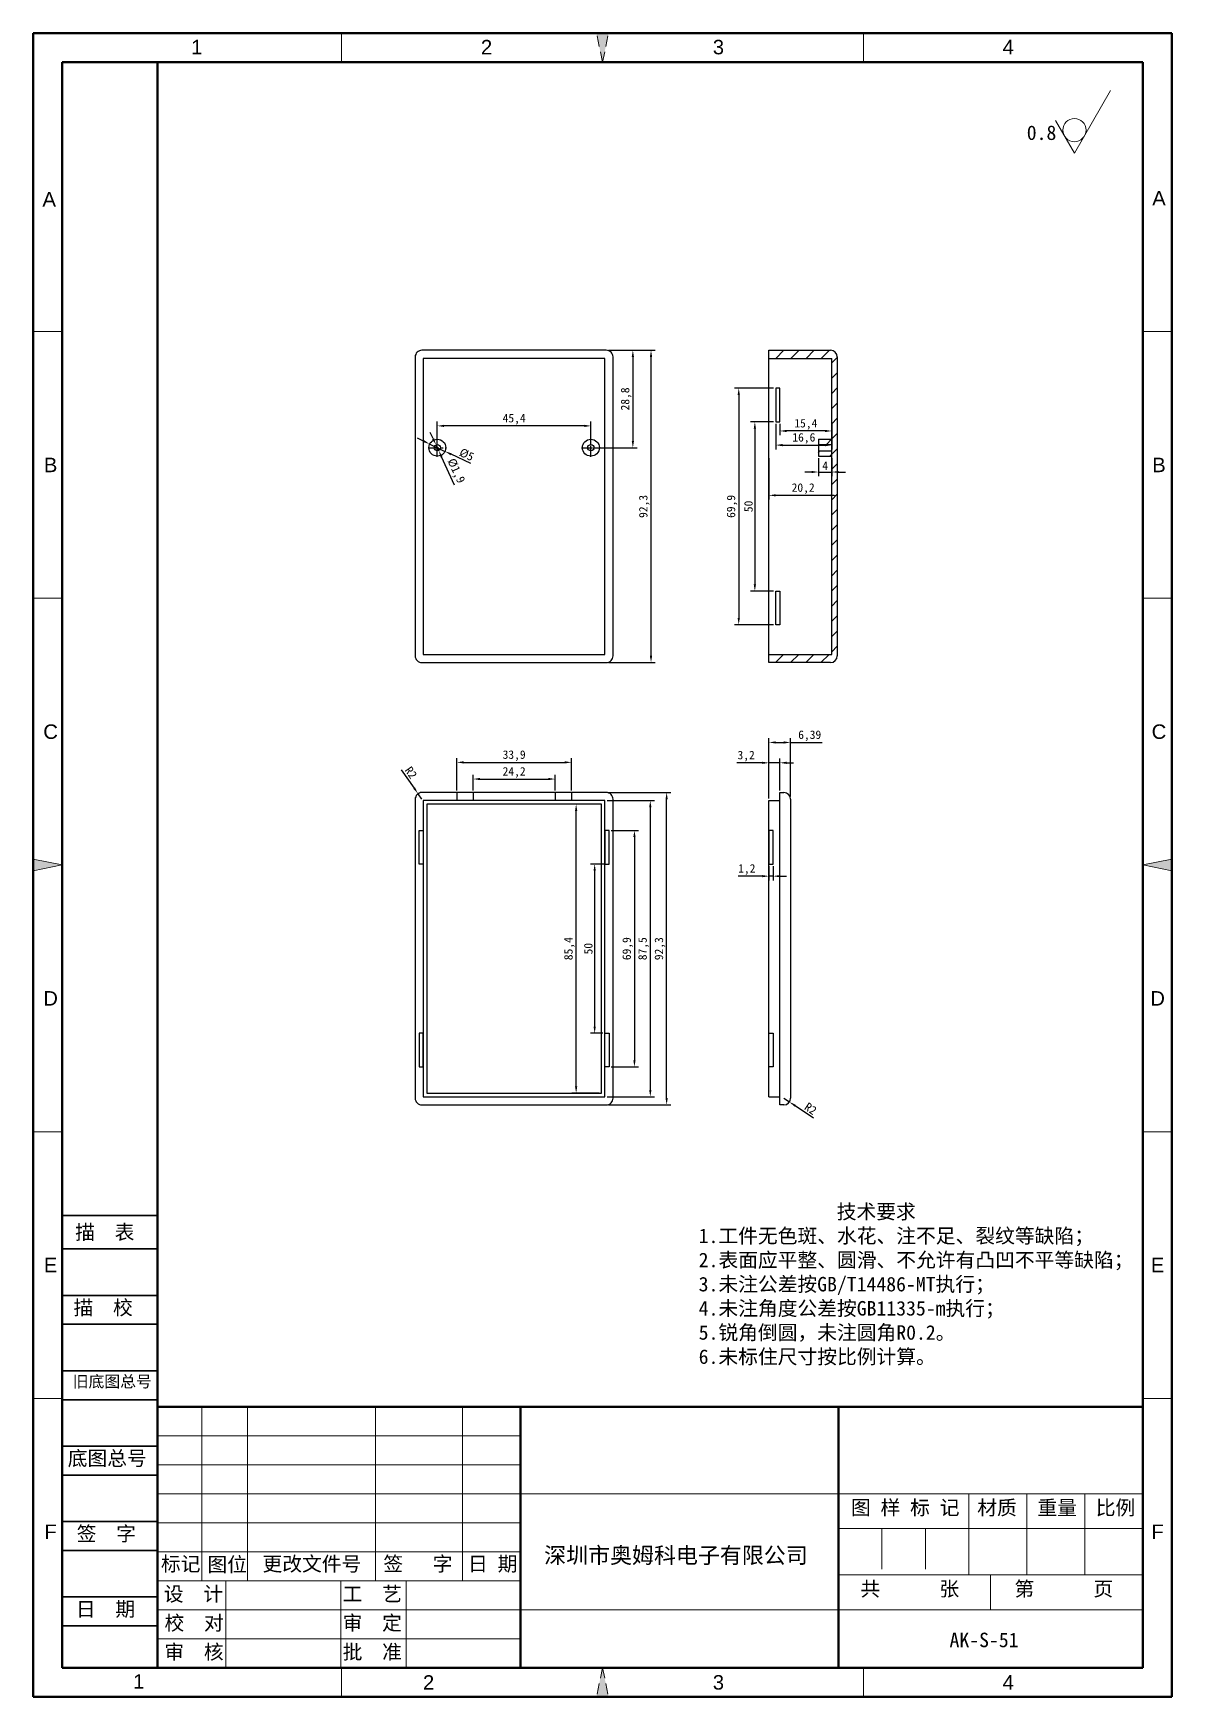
# Model space of a CAD drawing. Header units: millimetres. Extents: x -2959 to -2622, y 1172 to 1664.
import ezdxf
from ezdxf.enums import TextEntityAlignment as Align

# ---------------------------------------------------------------- set-up
doc = ezdxf.new("R2010")
doc.units = ezdxf.units.MM
for name, pattern in [('ACAD_ISO10W100', [18, 12, -3, 0, -3]), ('CENTER', [50.8, 31.75, -6.35, 6.35, -6.35]), ('HIDDEN2', [4.7625, 3.175, -1.5875])]:
    doc.linetypes.add(name, pattern=pattern)
for name, color, linetype, lineweight in [('dim', 82, 'Continuous', 9), ('图层1', 7, 'ACAD_ISO10W100', 15), ('图层2', 7, 'Continuous', 30), ('图层3', 7, 'Continuous', 15), ('图层4', 7, 'Continuous', 40), ('图层5', 7, 'HIDDEN2', 15), ('细实线', 3, 'Continuous', 18)]:
    doc.layers.add(name, color=color, linetype=linetype, lineweight=lineweight)
doc.layers.add('尺寸线', color=7, linetype='Continuous')
doc.styles.add('样式 3', font='arial.ttf', dxfattribs={"height": 3.8})
doc.dimstyles.new('ISO-25', dxfattribs={"dimtxt": 2.5, "dimasz": 2.5, "dimexe": 1.25, "dimexo": 0.625, "dimtad": 1, "dimtxsty": 'Standard', "dimcen": 2.5, "dimadec": 0, "dimazin": 0, "dimtfac": 1, "dimtmove": 0, "dimatfit": 3, "dimfxl": 1, "dimarcsym": 0})

# ---------------------------------------------------------------- blocks, each defined once
blk = doc.blocks.new('*D2')
at = {"layer": 'Defpoints', "color": 0}
for p in [(-2741.12, 1538.71), (-2720.92, 1538.71), (-2720.92, 1527.14)]:
    blk.add_point(p, dxfattribs=at)
at = {"layer": 'dim', "color": 0, "lineweight": -2}
for p, q in [((-2741.12, 1538.09), (-2741.12, 1525.89)), ((-2720.92, 1538.09), (-2720.92, 1525.89)), ((-2739.12, 1527.14), (-2722.92, 1527.14))]:
    blk.add_line(p, q, dxfattribs=at)
at = {"layer": 'dim', "color": 0}
for points in [[(-2739.12, 1527.47), (-2739.12, 1526.8), (-2741.12, 1527.14)], [(-2722.92, 1526.8), (-2722.92, 1527.47), (-2720.92, 1527.14)]]:
    blk.add_solid(points, dxfattribs=at)
at = {"layer": 'dim', "color": 0, "insert": (-2731.02, 1529.11), "char_height": 2.5, "attachment_point": 5}
blk.add_mtext('20,2', dxfattribs=at)
blk = doc.blocks.new('*D3')
at = {"layer": 'Defpoints', "color": 0}
for p in [(-2739.12, 1548.86), (-2745.29, 1498.86), (-2739.12, 1498.86)]:
    blk.add_point(p, dxfattribs=at)
at = {"layer": 'dim', "color": 0, "lineweight": -2}
for p, q in [((-2739.75, 1548.86), (-2746.54, 1548.86)), ((-2745.29, 1546.86), (-2745.29, 1500.86)), ((-2739.75, 1498.86), (-2746.54, 1498.86))]:
    blk.add_line(p, q, dxfattribs=at)
at = {"layer": 'dim', "color": 0}
for points in [[(-2744.96, 1546.86), (-2745.63, 1546.86), (-2745.29, 1548.86)], [(-2745.63, 1500.86), (-2744.96, 1500.86), (-2745.29, 1498.86)]]:
    blk.add_solid(points, dxfattribs=at)
at = {"layer": 'dim', "color": 0, "insert": (-2747.17, 1523.86), "char_height": 2.5, "attachment_point": 5, "rotation": 90}
blk.add_mtext('50', dxfattribs=at)
blk = doc.blocks.new('*D4')
at = {"layer": 'Defpoints', "color": 0}
for p in [(-2739.12, 1558.81), (-2750.06, 1488.91), (-2739.12, 1488.91)]:
    blk.add_point(p, dxfattribs=at)
at = {"layer": 'dim', "color": 0, "lineweight": -2}
for p, q in [((-2739.75, 1558.81), (-2751.31, 1558.81)), ((-2750.06, 1556.81), (-2750.06, 1490.91)), ((-2739.75, 1488.91), (-2751.31, 1488.91))]:
    blk.add_line(p, q, dxfattribs=at)
at = {"layer": 'dim', "color": 0}
for points in [[(-2749.72, 1556.81), (-2750.39, 1556.81), (-2750.06, 1558.81)], [(-2750.39, 1490.91), (-2749.72, 1490.91), (-2750.06, 1488.91)]]:
    blk.add_solid(points, dxfattribs=at)
at = {"layer": 'dim', "color": 0, "insert": (-2752.03, 1523.86), "char_height": 2.5, "attachment_point": 5, "rotation": 90}
blk.add_mtext('69,9', dxfattribs=at)
blk = doc.blocks.new('*D5')
at = {"layer": 'Defpoints', "color": 0}
for p in [(-2789.19, 1570.01), (-2775.98, 1570.01), (-2789.19, 1477.71)]:
    blk.add_point(p, dxfattribs=at)
at = {"layer": 'dim', "color": 0, "lineweight": -2}
for p, q in [((-2788.56, 1570.01), (-2774.73, 1570.01)), ((-2775.98, 1479.71), (-2775.98, 1568.01)), ((-2788.56, 1477.71), (-2774.73, 1477.71))]:
    blk.add_line(p, q, dxfattribs=at)
at = {"layer": 'dim', "color": 0}
for points in [[(-2775.65, 1568.01), (-2776.32, 1568.01), (-2775.98, 1570.01)], [(-2776.32, 1479.71), (-2775.65, 1479.71), (-2775.98, 1477.71)]]:
    blk.add_solid(points, dxfattribs=at)
at = {"layer": 'dim', "color": 0, "insert": (-2777.96, 1523.86), "char_height": 2.5, "attachment_point": 5, "rotation": 90}
blk.add_mtext('92,3', dxfattribs=at)
blk = doc.blocks.new('*D6')
at = {"layer": 'Defpoints', "color": 0}
for p in [(-2839.54, 1542.07), (-2838.74, 1540.35)]:
    blk.add_point(p, dxfattribs=at)
at = {"layer": 'dim', "color": 0, "lineweight": -2}
for p, q in [((-2840.38, 1543.89), (-2841.23, 1545.7)), ((-2839.54, 1542.07), (-2838.74, 1540.35)), ((-2834.02, 1530.18), (-2837.9, 1538.53))]:
    blk.add_line(p, q, dxfattribs=at)
at = {"layer": 'dim', "color": 0}
for points in [[(-2840.69, 1543.75), (-2840.08, 1544.03), (-2839.54, 1542.07)], [(-2837.59, 1538.68), (-2838.2, 1538.39), (-2838.74, 1540.35)]]:
    blk.add_solid(points, dxfattribs=at)
at = {"layer": 'dim', "color": 0, "insert": (-2833.75, 1534.28), "char_height": 2.5, "attachment_point": 5, "rotation": 294.916}
blk.add_mtext('%%c1,9', dxfattribs=at)
blk = doc.blocks.new('*D7')
at = {"layer": 'Defpoints', "color": 0}
for p in [(-2799.49, 1448.23), (-2833.39, 1439.33), (-2799.49, 1439.33)]:
    blk.add_point(p, dxfattribs=at)
at = {"layer": 'dim', "color": 0, "lineweight": -2}
for p, q in [((-2833.39, 1439.95), (-2833.39, 1449.48)), ((-2831.39, 1448.23), (-2801.49, 1448.23)), ((-2799.49, 1439.95), (-2799.49, 1449.48))]:
    blk.add_line(p, q, dxfattribs=at)
at = {"layer": 'dim', "color": 0}
for points in [[(-2831.39, 1448.56), (-2831.39, 1447.89), (-2833.39, 1448.23)], [(-2801.49, 1447.89), (-2801.49, 1448.56), (-2799.49, 1448.23)]]:
    blk.add_solid(points, dxfattribs=at)
at = {"layer": 'dim', "color": 0, "insert": (-2816.44, 1450.2), "char_height": 2.5, "attachment_point": 5}
blk.add_mtext('33,9', dxfattribs=at)
blk = doc.blocks.new('*D8')
at = {"layer": 'Defpoints', "color": 0}
for p in [(-2844.84, 1438.96), (-2843.69, 1437.33)]:
    blk.add_point(p, dxfattribs=at)
at = {"layer": 'dim', "color": 0, "lineweight": -2}
for p, q in [((-2849.78, 1446.02), (-2845.99, 1440.6)), ((-2843.69, 1437.33), (-2844.84, 1438.96))]:
    blk.add_line(p, q, dxfattribs=at)
at = {"layer": 'dim', "color": 0}
blk.add_solid([(-2846.26, 1440.41), (-2845.71, 1440.79), (-2844.84, 1438.96)], dxfattribs=at)
at = {"layer": 'dim', "color": 0, "insert": (-2846.92, 1445.21), "char_height": 2.5, "attachment_point": 5, "rotation": 305.0322}
blk.add_mtext('R2', dxfattribs=at)
blk = doc.blocks.new('*D9')
at = {"layer": 'Defpoints', "color": 0}
for p in [(-2789.19, 1439.33), (-2771.37, 1439.33), (-2789.19, 1347.03)]:
    blk.add_point(p, dxfattribs=at)
at = {"layer": 'dim', "color": 0, "lineweight": -2}
for p, q in [((-2788.56, 1439.33), (-2770.12, 1439.33)), ((-2771.37, 1349.03), (-2771.37, 1437.33)), ((-2788.56, 1347.03), (-2770.12, 1347.03))]:
    blk.add_line(p, q, dxfattribs=at)
at = {"layer": 'dim', "color": 0}
for points in [[(-2771.04, 1437.33), (-2771.7, 1437.33), (-2771.37, 1439.33)], [(-2771.7, 1349.03), (-2771.04, 1349.03), (-2771.37, 1347.03)]]:
    blk.add_solid(points, dxfattribs=at)
at = {"layer": 'dim', "color": 0, "insert": (-2773.34, 1393.18), "char_height": 2.5, "attachment_point": 5, "rotation": 90}
blk.add_mtext('92,3', dxfattribs=at)
blk = doc.blocks.new('*D10')
at = {"layer": 'Defpoints', "color": 0}
for p in [(-2789.59, 1436.93), (-2789.59, 1349.43), (-2776.2, 1349.43)]:
    blk.add_point(p, dxfattribs=at)
at = {"layer": 'dim', "color": 0, "lineweight": -2}
for p, q in [((-2788.96, 1436.93), (-2774.95, 1436.93)), ((-2776.2, 1434.93), (-2776.2, 1351.43)), ((-2788.96, 1349.43), (-2774.95, 1349.43))]:
    blk.add_line(p, q, dxfattribs=at)
at = {"layer": 'dim', "color": 0}
for points in [[(-2775.86, 1434.93), (-2776.53, 1434.93), (-2776.2, 1436.93)], [(-2776.53, 1351.43), (-2775.86, 1351.43), (-2776.2, 1349.43)]]:
    blk.add_solid(points, dxfattribs=at)
at = {"layer": 'dim', "color": 0, "insert": (-2778.17, 1393.18), "char_height": 2.5, "attachment_point": 5, "rotation": 90}
blk.add_mtext('87,5', dxfattribs=at)
blk = doc.blocks.new('*D11')
at = {"layer": 'Defpoints', "color": 0}
for p in [(-2798.11, 1435.88), (-2790.64, 1435.88), (-2790.64, 1350.48)]:
    blk.add_point(p, dxfattribs=at)
at = {"layer": 'dim', "color": 0, "lineweight": -2}
for p, q in [((-2791.26, 1435.88), (-2799.36, 1435.88)), ((-2798.11, 1352.48), (-2798.11, 1433.88)), ((-2791.26, 1350.48), (-2799.36, 1350.48))]:
    blk.add_line(p, q, dxfattribs=at)
at = {"layer": 'dim', "color": 0}
for points in [[(-2797.78, 1433.88), (-2798.44, 1433.88), (-2798.11, 1435.88)], [(-2798.44, 1352.48), (-2797.78, 1352.48), (-2798.11, 1350.48)]]:
    blk.add_solid(points, dxfattribs=at)
at = {"layer": 'dim', "color": 0, "insert": (-2800.08, 1393.18), "char_height": 2.5, "attachment_point": 5, "rotation": 90}
blk.add_mtext('85,4', dxfattribs=at)
blk = doc.blocks.new('*D12')
at = {"layer": 'Defpoints', "color": 0}
for p in [(-2788.39, 1428.13), (-2788.39, 1358.23), (-2780.89, 1358.23)]:
    blk.add_point(p, dxfattribs=at)
at = {"layer": 'dim', "color": 0, "lineweight": -2}
for p, q in [((-2787.76, 1428.13), (-2779.64, 1428.13)), ((-2780.89, 1426.13), (-2780.89, 1360.23)), ((-2787.76, 1358.23), (-2779.64, 1358.23))]:
    blk.add_line(p, q, dxfattribs=at)
at = {"layer": 'dim', "color": 0}
for points in [[(-2780.55, 1426.13), (-2781.22, 1426.13), (-2780.89, 1428.13)], [(-2781.22, 1360.23), (-2780.55, 1360.23), (-2780.89, 1358.23)]]:
    blk.add_solid(points, dxfattribs=at)
at = {"layer": 'dim', "color": 0, "insert": (-2782.86, 1393.18), "char_height": 2.5, "attachment_point": 5, "rotation": 90}
blk.add_mtext('69,9', dxfattribs=at)
blk = doc.blocks.new('*D13')
at = {"layer": 'Defpoints', "color": 0}
for p in [(-2788.99, 1418.18), (-2792.64, 1368.18), (-2789.59, 1368.18)]:
    blk.add_point(p, dxfattribs=at)
at = {"layer": 'dim', "color": 0, "lineweight": -2}
for p, q in [((-2789.61, 1418.18), (-2793.89, 1418.18)), ((-2792.64, 1416.18), (-2792.64, 1370.18)), ((-2790.21, 1368.18), (-2793.89, 1368.18))]:
    blk.add_line(p, q, dxfattribs=at)
at = {"layer": 'dim', "color": 0}
for points in [[(-2792.3, 1416.18), (-2792.97, 1416.18), (-2792.64, 1418.18)], [(-2792.97, 1370.18), (-2792.3, 1370.18), (-2792.64, 1368.18)]]:
    blk.add_solid(points, dxfattribs=at)
at = {"layer": 'dim', "color": 0, "insert": (-2794.51, 1393.18), "char_height": 2.5, "attachment_point": 5, "rotation": 90}
blk.add_mtext('50', dxfattribs=at)
blk = doc.blocks.new('*D14')
at = {"layer": 'Defpoints', "color": 0}
for p in [(-2741.12, 1418.18), (-2739.92, 1418.18), (-2741.12, 1414.61)]:
    blk.add_point(p, dxfattribs=at)
at = {"layer": 'dim', "color": 0, "lineweight": -2}
for p, q in [((-2741.12, 1417.55), (-2741.12, 1413.36)), ((-2739.92, 1417.55), (-2739.92, 1413.36)), ((-2743.12, 1414.61), (-2750.22, 1414.61)), ((-2739.92, 1414.61), (-2741.12, 1414.61)), ((-2737.92, 1414.61), (-2735.92, 1414.61))]:
    blk.add_line(p, q, dxfattribs=at)
at = {"layer": 'dim', "color": 0}
for points in [[(-2743.12, 1414.27), (-2743.12, 1414.94), (-2741.12, 1414.61)], [(-2737.92, 1414.94), (-2737.92, 1414.27), (-2739.92, 1414.61)]]:
    blk.add_solid(points, dxfattribs=at)
at = {"layer": 'dim', "color": 0, "insert": (-2747.67, 1416.58), "char_height": 2.5, "attachment_point": 5}
blk.add_mtext('1,2', dxfattribs=at)
blk = doc.blocks.new('*D15')
at = {"layer": 'Defpoints', "color": 0}
for p in [(-2736.72, 1349.03), (-2735.07, 1347.9)]:
    blk.add_point(p, dxfattribs=at)
at = {"layer": 'dim', "color": 0, "lineweight": -2}
for p, q in [((-2736.72, 1349.03), (-2735.07, 1347.9)), ((-2727.94, 1343.07), (-2733.41, 1346.78))]:
    blk.add_line(p, q, dxfattribs=at)
at = {"layer": 'dim', "color": 0}
blk.add_solid([(-2733.23, 1347.06), (-2733.6, 1346.51), (-2735.07, 1347.9)], dxfattribs=at)
at = {"layer": 'dim', "color": 0, "insert": (-2728.8, 1345.92), "char_height": 2.5, "attachment_point": 5, "rotation": 325.8773}
blk.add_mtext('R2', dxfattribs=at)
blk = doc.blocks.new('*D16')
at = {"layer": 'Defpoints', "color": 0}
for p in [(-2804.34, 1443.3), (-2828.54, 1439.33), (-2804.34, 1439.33)]:
    blk.add_point(p, dxfattribs=at)
at = {"layer": 'dim', "color": 0, "lineweight": -2}
for p, q in [((-2828.54, 1439.95), (-2828.54, 1444.55)), ((-2826.54, 1443.3), (-2806.34, 1443.3)), ((-2804.34, 1439.95), (-2804.34, 1444.55))]:
    blk.add_line(p, q, dxfattribs=at)
at = {"layer": 'dim', "color": 0}
for points in [[(-2826.54, 1443.64), (-2826.54, 1442.97), (-2828.54, 1443.3)], [(-2806.34, 1442.97), (-2806.34, 1443.64), (-2804.34, 1443.3)]]:
    blk.add_solid(points, dxfattribs=at)
at = {"layer": 'dim', "color": 0, "insert": (-2816.44, 1445.27), "char_height": 2.5, "attachment_point": 5}
blk.add_mtext('24,2', dxfattribs=at)
blk = doc.blocks.new('*D17')
at = {"layer": 'Defpoints', "color": 0}
for p in [(-2734.73, 1454.11), (-2741.12, 1436.93), (-2734.73, 1437.51)]:
    blk.add_point(p, dxfattribs=at)
at = {"layer": 'dim', "color": 0, "lineweight": -2}
for p, q in [((-2741.12, 1437.55), (-2741.12, 1455.36)), ((-2734.73, 1438.13), (-2734.73, 1455.36)), ((-2739.12, 1454.11), (-2736.73, 1454.11)), ((-2734.73, 1454.11), (-2725.43, 1454.11))]:
    blk.add_line(p, q, dxfattribs=at)
at = {"layer": 'dim', "color": 0}
for points in [[(-2739.12, 1454.44), (-2739.12, 1453.78), (-2741.12, 1454.11)], [(-2736.73, 1453.78), (-2736.73, 1454.44), (-2734.73, 1454.11)]]:
    blk.add_solid(points, dxfattribs=at)
at = {"layer": 'dim', "color": 0, "insert": (-2729.08, 1456.08), "char_height": 2.5, "attachment_point": 5}
blk.add_mtext('6,39', dxfattribs=at)
blk = doc.blocks.new('*D18')
at = {"layer": 'Defpoints', "color": 0}
for p in [(-2741.12, 1448.1), (-2741.12, 1436.93), (-2737.92, 1439.33)]:
    blk.add_point(p, dxfattribs=at)
at = {"layer": 'dim', "color": 0, "lineweight": -2}
for p, q in [((-2743.12, 1448.1), (-2750.61, 1448.1)), ((-2741.12, 1437.55), (-2741.12, 1449.35)), ((-2737.92, 1448.1), (-2741.12, 1448.1)), ((-2737.92, 1439.95), (-2737.92, 1449.35)), ((-2735.92, 1448.1), (-2733.92, 1448.1))]:
    blk.add_line(p, q, dxfattribs=at)
at = {"layer": 'dim', "color": 0}
for points in [[(-2743.12, 1447.76), (-2743.12, 1448.43), (-2741.12, 1448.1)], [(-2735.92, 1448.43), (-2735.92, 1447.76), (-2737.92, 1448.1)]]:
    blk.add_solid(points, dxfattribs=at)
at = {"layer": 'dim', "color": 0, "insert": (-2747.87, 1450.07), "char_height": 2.5, "attachment_point": 5}
blk.add_mtext('3,2', dxfattribs=at)
blk = doc.blocks.new('*D19')
at = {"layer": 'Defpoints', "color": 0}
for p in [(-2726.52, 1538.71), (-2722.52, 1538.71), (-2722.52, 1534.02)]:
    blk.add_point(p, dxfattribs=at)
at = {"layer": 'dim', "color": 0, "lineweight": -2}
for p, q in [((-2728.52, 1534.02), (-2730.52, 1534.02)), ((-2726.52, 1538.09), (-2726.52, 1532.77)), ((-2726.52, 1534.02), (-2722.52, 1534.02)), ((-2722.52, 1538.09), (-2722.52, 1532.77)), ((-2720.52, 1534.02), (-2718.52, 1534.02))]:
    blk.add_line(p, q, dxfattribs=at)
at = {"layer": 'dim', "color": 0}
for points in [[(-2728.52, 1533.69), (-2728.52, 1534.35), (-2726.52, 1534.02)], [(-2720.52, 1534.35), (-2720.52, 1533.69), (-2722.52, 1534.02)]]:
    blk.add_solid(points, dxfattribs=at)
at = {"layer": 'dim', "color": 0, "insert": (-2724.52, 1535.9), "char_height": 2.5, "attachment_point": 5}
blk.add_mtext('4', dxfattribs=at)
blk = doc.blocks.new('*D20')
at = {"layer": 'Defpoints', "color": 0}
for p in [(-2839.14, 1547.65), (-2839.14, 1541.21), (-2793.74, 1541.21)]:
    blk.add_point(p, dxfattribs=at)
at = {"layer": 'dim', "color": 0, "lineweight": -2}
for p, q in [((-2839.14, 1541.84), (-2839.14, 1548.9)), ((-2793.74, 1541.84), (-2793.74, 1548.9)), ((-2795.74, 1547.65), (-2837.14, 1547.65))]:
    blk.add_line(p, q, dxfattribs=at)
at = {"layer": 'dim', "color": 0}
for points in [[(-2837.14, 1547.98), (-2837.14, 1547.31), (-2839.14, 1547.65)], [(-2795.74, 1547.31), (-2795.74, 1547.98), (-2793.74, 1547.65)]]:
    blk.add_solid(points, dxfattribs=at)
at = {"layer": 'dim', "color": 0, "insert": (-2816.44, 1549.62), "char_height": 2.5, "attachment_point": 5}
blk.add_mtext('45,4', dxfattribs=at)
blk = doc.blocks.new('*D21')
at = {"layer": 'Defpoints', "color": 0}
for p in [(-2841.4, 1542.29), (-2836.88, 1540.13)]:
    blk.add_point(p, dxfattribs=at)
at = {"layer": 'dim', "color": 0, "lineweight": -2}
for p, q in [((-2843.2, 1543.15), (-2845.01, 1544.01)), ((-2841.4, 1542.29), (-2836.88, 1540.13)), ((-2829.28, 1536.5), (-2835.08, 1539.27))]:
    blk.add_line(p, q, dxfattribs=at)
at = {"layer": 'dim', "color": 0}
for points in [[(-2843.34, 1542.85), (-2843.06, 1543.45), (-2841.4, 1542.29)], [(-2834.94, 1539.57), (-2835.22, 1538.97), (-2836.88, 1540.13)]]:
    blk.add_solid(points, dxfattribs=at)
at = {"layer": 'dim', "color": 0, "insert": (-2830.47, 1539.15), "char_height": 2.5, "attachment_point": 5, "rotation": 334.4761}
blk.add_mtext('%%c5', dxfattribs=at)
blk = doc.blocks.new('*D22')
at = {"layer": 'Defpoints', "color": 0}
for p in [(-2737.92, 1548.86), (-2722.52, 1548.86), (-2737.92, 1546.15)]:
    blk.add_point(p, dxfattribs=at)
at = {"layer": 'dim', "color": 0, "lineweight": -2}
for p, q in [((-2737.92, 1548.24), (-2737.92, 1544.9)), ((-2724.52, 1546.15), (-2735.92, 1546.15)), ((-2722.52, 1548.24), (-2722.52, 1544.9))]:
    blk.add_line(p, q, dxfattribs=at)
at = {"layer": 'dim', "color": 0}
for points in [[(-2735.92, 1546.48), (-2735.92, 1545.82), (-2737.92, 1546.15)], [(-2724.52, 1545.82), (-2724.52, 1546.48), (-2722.52, 1546.15)]]:
    blk.add_solid(points, dxfattribs=at)
at = {"layer": 'dim', "color": 0, "insert": (-2730.22, 1548.12), "char_height": 2.5, "attachment_point": 5}
blk.add_mtext('15,4', dxfattribs=at)
blk = doc.blocks.new('*D23')
at = {"layer": 'Defpoints', "color": 0}
for p in [(-2739.12, 1548.86), (-2722.52, 1548.86), (-2722.52, 1541.97)]:
    blk.add_point(p, dxfattribs=at)
at = {"layer": 'dim', "color": 0, "lineweight": -2}
for p, q in [((-2739.12, 1548.24), (-2739.12, 1540.72)), ((-2722.52, 1548.24), (-2722.52, 1540.72)), ((-2737.12, 1541.97), (-2724.52, 1541.97))]:
    blk.add_line(p, q, dxfattribs=at)
at = {"layer": 'dim', "color": 0}
for points in [[(-2737.12, 1542.31), (-2737.12, 1541.64), (-2739.12, 1541.97)], [(-2724.52, 1541.64), (-2724.52, 1542.31), (-2722.52, 1541.97)]]:
    blk.add_solid(points, dxfattribs=at)
at = {"layer": 'dim', "color": 0, "insert": (-2730.82, 1543.95), "char_height": 2.5, "attachment_point": 5}
blk.add_mtext('16,6', dxfattribs=at)
blk = doc.blocks.new('*D24')
at = {"layer": 'Defpoints', "color": 0}
for p in [(-2789.19, 1570.01), (-2793.74, 1541.21), (-2781.35, 1541.21)]:
    blk.add_point(p, dxfattribs=at)
at = {"layer": 'dim', "color": 0, "lineweight": -2}
for p, q in [((-2788.56, 1570.01), (-2780.1, 1570.01)), ((-2781.35, 1568.01), (-2781.35, 1543.21)), ((-2793.11, 1541.21), (-2780.1, 1541.21))]:
    blk.add_line(p, q, dxfattribs=at)
at = {"layer": 'dim', "color": 0}
for points in [[(-2781.01, 1568.01), (-2781.68, 1568.01), (-2781.35, 1570.01)], [(-2781.68, 1543.21), (-2781.01, 1543.21), (-2781.35, 1541.21)]]:
    blk.add_solid(points, dxfattribs=at)
at = {"layer": 'dim', "color": 0, "insert": (-2783.32, 1555.61), "char_height": 2.5, "attachment_point": 5, "rotation": 90}
blk.add_mtext('28,8', dxfattribs=at)

msp = doc.modelspace()

# ---------------------------------------------------------------- hatches: boundary and pattern name
h = msp.add_hatch()
h.set_pattern_fill('ANSI31', color=8, style=0)
h.set_pattern_definition([(45, (-58075.0275, 1675.8103), (-2.24506403, 2.24506403), [])])
h.paths.add_polyline_path([(-2720.925, 1568.01, 0.4142136), (-2722.925, 1570.01), (-2741.125, 1570.01), (-2741.125, 1567.61), (-2722.525, 1567.61), (-2722.525, 1480.11), (-2741.125, 1480.11), (-2741.125, 1477.71), (-2722.925, 1477.71, 0.4142136), (-2720.925, 1479.71)])
h.paths.add_polyline_path([(-2722.525, 1543.71), (-2726.525, 1543.71), (-2726.525, 1542.16), (-2722.525, 1542.16)], flags=17)
h.paths.add_polyline_path([(-2722.525, 1540.26), (-2726.525, 1540.26), (-2726.525, 1538.71), (-2722.525, 1538.71)], flags=17)
at = {"layer": '图层1'}
for points in [[(-2949.993, 1417.903), (-2958.559, 1419.666), (-2958.559, 1416.14)], [(-2630.651, 1417.903), (-2622.085, 1419.666), (-2622.085, 1416.14)]]:
    msp.add_hatch(color=0, dxfattribs=at).paths.add_polyline_path(points)
at = {"layer": '图层5'}
for points in [[(-2790.322, 1655.097), (-2792.085, 1663.663), (-2788.559, 1663.663)], [(-2790.322, 1180.709), (-2792.085, 1172.143), (-2788.559, 1172.143)]]:
    msp.add_hatch(color=0, dxfattribs=at).paths.add_polyline_path(points)

# ---------------------------------------------------------------- linework, layer by layer
for p, q in [((-2741.125, 1477.71), (-2741.125, 1570.01)), ((-2741.125, 1570.01), (-2722.925, 1570.01)), ((-2720.925, 1568.01), (-2720.925, 1479.71)), ((-2741.125, 1567.61), (-2722.525, 1567.61)), ((-2722.525, 1480.11), (-2722.525, 1567.61)), ((-2726.525, 1543.71), (-2722.525, 1543.71)), ((-2726.525, 1543.71), (-2726.525, 1538.71)), ((-2726.525, 1542.16), (-2722.525, 1542.16)), ((-2726.525, 1540.26), (-2722.525, 1540.26)), ((-2726.525, 1538.71), (-2722.525, 1538.71)), ((-2741.125, 1480.11), (-2722.525, 1480.11)), ((-2722.925, 1477.71), (-2741.125, 1477.71)), ((-2833.39, 1439.327), (-2833.39, 1436.927)), ((-2828.54, 1439.327), (-2828.54, 1436.927)), ((-2804.34, 1439.327), (-2804.34, 1436.927)), ((-2799.49, 1439.327), (-2799.49, 1436.927)), ((-2741.125, 1349.427), (-2741.125, 1436.927)), ((-2741.125, 1436.927), (-2737.925, 1436.927)), ((-2737.925, 1347.027), (-2737.925, 1439.327)), ((-2737.925, 1439.327), (-2736.725, 1439.327)), ((-2734.725, 1437.327), (-2734.725, 1349.027)), ((-2741.125, 1349.427), (-2737.925, 1349.427)), ((-2736.725, 1347.027), (-2737.925, 1347.027))]:
    msp.add_line(p, q)
at = {"color": 1, "linetype": 'CENTER', "ltscale": 0.1}
for p, q in [((-2839.14, 1538.46), (-2839.14, 1543.96)), ((-2793.74, 1538.46), (-2793.74, 1543.96)), ((-2841.89, 1541.21), (-2836.39, 1541.21)), ((-2796.49, 1541.21), (-2790.99, 1541.21))]:
    msp.add_line(p, q, dxfattribs=at)
for points in [[(-2843.69, 1477.71), (-2789.19, 1477.71, 0.4142136), (-2787.19, 1479.71), (-2787.19, 1568.01, 0.4142136), (-2789.19, 1570.01), (-2843.69, 1570.01, 0.4142136), (-2845.69, 1568.01), (-2845.69, 1479.71, 0.4142136)], [(-2843.69, 1347.027), (-2789.19, 1347.027, 0.4142136), (-2787.19, 1349.027), (-2787.19, 1437.327, 0.4142136), (-2789.19, 1439.327), (-2843.69, 1439.327, 0.4142136), (-2845.69, 1437.327), (-2845.69, 1349.027, 0.4142136)]]:
    msp.add_lwpolyline(points, format="xyb", close=True)
for points in [[(-2843.29, 1480.11), (-2789.59, 1480.11), (-2789.59, 1567.61), (-2843.29, 1567.61)], [(-2739.125, 1548.86), (-2737.925, 1548.86), (-2737.925, 1558.81), (-2739.125, 1558.81)], [(-2739.125, 1498.86), (-2737.925, 1498.86), (-2737.925, 1488.91), (-2739.125, 1488.91)], [(-2843.29, 1349.427), (-2789.59, 1349.427), (-2789.59, 1436.927), (-2843.29, 1436.927)], [(-2842.24, 1350.477), (-2790.64, 1350.477), (-2790.64, 1435.877), (-2842.24, 1435.877)], [(-2843.29, 1418.177), (-2844.49, 1418.177), (-2844.49, 1428.127), (-2843.29, 1428.127)], [(-2789.59, 1418.177), (-2788.39, 1418.177), (-2788.39, 1428.127), (-2789.59, 1428.127)], [(-2741.125, 1418.177), (-2739.925, 1418.177), (-2739.925, 1428.127), (-2741.125, 1428.127)], [(-2843.29, 1368.177), (-2844.49, 1368.177), (-2844.49, 1358.227), (-2843.29, 1358.227)], [(-2789.59, 1368.177), (-2788.39, 1368.177), (-2788.39, 1358.227), (-2789.59, 1358.227)], [(-2741.125, 1368.177), (-2739.925, 1368.177), (-2739.925, 1358.227), (-2741.125, 1358.227)]]:
    msp.add_lwpolyline(points, close=True)
for centre, radius in [((-2839.14, 1541.21), 2.5), ((-2793.74, 1541.21), 2.5), ((-2839.14, 1541.21), 0.95), ((-2793.74, 1541.21), 0.95)]:
    msp.add_circle(centre, radius)
for centre, start, end in [((-2722.925, 1568.01), 0, 90), ((-2722.925, 1479.71), 270, 0), ((-2736.725, 1437.327), 0, 90), ((-2736.725, 1349.027), 270, 0)]:
    msp.add_arc(centre, 2, start, end)
at = {"layer": '图层1', "color": 0}
for p, q in [((-2867.417, 1655.097), (-2867.417, 1663.663)), ((-2713.228, 1655.097), (-2713.228, 1663.663)), ((-2949.993, 1575.518), (-2958.559, 1575.518)), ((-2622.085, 1575.518), (-2630.651, 1575.518)), ((-2949.993, 1496.711), (-2958.559, 1496.711)), ((-2622.085, 1496.711), (-2630.651, 1496.711)), ((-2949.993, 1417.903), (-2958.559, 1419.666)), ((-2949.993, 1417.903), (-2958.559, 1416.14)), ((-2630.651, 1417.903), (-2622.085, 1419.666)), ((-2630.651, 1417.903), (-2622.085, 1416.14)), ((-2949.993, 1339.095), (-2958.559, 1339.095)), ((-2622.085, 1339.095), (-2630.651, 1339.095)), ((-2949.993, 1260.288), (-2958.559, 1260.288)), ((-2622.085, 1260.288), (-2630.651, 1260.288)), ((-2707.746, 1221.826), (-2707.746, 1208.121)), ((-2694.897, 1221.826), (-2694.897, 1208.121)), ((-2895.264, 1206.407), (-2895.264, 1214.973)), ((-2895.264, 1206.407), (-2895.264, 1214.973))]:
    msp.add_line(p, q, dxfattribs=at)
at = {"layer": '图层2', "color": 0}
for p, q in [((-2921.877, 1314.34), (-2949.993, 1314.34)), ((-2921.877, 1304.453), (-2949.993, 1304.453)), ((-2921.877, 1304.453), (-2936.813, 1304.453)), ((-2921.877, 1290.747), (-2949.993, 1290.747)), ((-2921.877, 1282.181), (-2949.993, 1282.181)), ((-2921.877, 1282.181), (-2936.813, 1282.181)), ((-2921.877, 1282.181), (-2936.813, 1282.181)), ((-2921.877, 1268.476), (-2949.993, 1268.476)), ((-2921.877, 1259.91), (-2949.993, 1259.91)), ((-2921.877, 1259.91), (-2936.813, 1259.91)), ((-2921.877, 1246.204), (-2949.993, 1246.204)), ((-2921.877, 1237.638), (-2949.993, 1237.638)), ((-2921.877, 1237.638), (-2936.813, 1237.638)), ((-2921.877, 1223.932), (-2949.993, 1223.932)), ((-2921.877, 1215.366), (-2949.993, 1215.366)), ((-2921.877, 1215.366), (-2936.813, 1215.366)), ((-2921.877, 1201.661), (-2949.993, 1201.661)), ((-2921.877, 1193.095), (-2949.993, 1193.095))]:
    msp.add_line(p, q, dxfattribs=at)
at = {"layer": '图层3', "color": 0}
for p, q in [((-2908.702, 1206.407), (-2908.702, 1257.804)), ((-2895.264, 1214.973), (-2895.264, 1257.804)), ((-2857.382, 1206.509), (-2857.382, 1257.804)), ((-2831.683, 1206.533), (-2831.683, 1257.804)), ((-2814.551, 1249.238), (-2921.877, 1249.238)), ((-2814.551, 1240.672), (-2921.877, 1240.672)), ((-2814.551, 1240.672), (-2921.877, 1240.672)), ((-2814.551, 1232.106), (-2921.877, 1232.106)), ((-2835.356, 1232.106), (-2630.651, 1232.106)), ((-2682.048, 1232.106), (-2682.048, 1208.121)), ((-2664.916, 1232.106), (-2664.916, 1208.121)), ((-2647.783, 1232.106), (-2647.783, 1208.121)), ((-2814.551, 1223.54), (-2921.877, 1223.54)), ((-2630.651, 1221.826), (-2720.595, 1221.826)), ((-2682.048, 1221.826), (-2682.048, 1208.121)), ((-2814.551, 1214.973), (-2921.877, 1214.973)), ((-2814.551, 1206.407), (-2921.877, 1206.407)), ((-2901.643, 1180.709), (-2901.643, 1206.407)), ((-2867.699, 1180.709), (-2867.699, 1206.509)), ((-2848.38, 1180.811), (-2848.38, 1206.509)), ((-2630.651, 1208.121), (-2720.595, 1208.121)), ((-2675.623, 1208.121), (-2675.623, 1197.841)), ((-2814.551, 1197.841), (-2921.877, 1197.841)), ((-2814.551, 1197.841), (-2921.412, 1197.841)), ((-2835.356, 1197.841), (-2630.651, 1197.841)), ((-2921.877, 1193.095), (-2922.12, 1193.095)), ((-2814.551, 1189.275), (-2921.877, 1189.275)), ((-2867.417, 1180.709), (-2867.417, 1172.143)), ((-2713.228, 1180.709), (-2713.228, 1172.143)), ((-2713.228, 1180.709), (-2713.228, 1172.143))]:
    msp.add_line(p, q, dxfattribs=at)
at = {"layer": '图层4', "color": 0}
for p, q in [((-2921.877, 1180.709), (-2921.877, 1655.097)), ((-2630.651, 1257.804), (-2921.877, 1257.804)), ((-2921.877, 1257.804), (-2921.877, 1180.709)), ((-2759.541, 1257.804), (-2913.729, 1257.804)), ((-2814.551, 1180.709), (-2814.551, 1257.804)), ((-2720.595, 1180.709), (-2720.595, 1257.804)), ((-2921.877, 1221.826), (-2921.877, 1180.709))]:
    msp.add_line(p, q, dxfattribs=at)
at = {"layer": '图层5', "color": 0}
for p, q in [((-2790.322, 1655.097), (-2792.085, 1663.663)), ((-2790.322, 1655.097), (-2788.559, 1663.663)), ((-2814.551, 1206.407), (-2921.877, 1206.407)), ((-2790.322, 1180.709), (-2792.085, 1172.143)), ((-2790.322, 1180.709), (-2788.559, 1172.143))]:
    msp.add_line(p, q, dxfattribs=at)
at = {"layer": '尺寸线', "color": 0, "lineweight": 40}
for p, q in [((-2958.559, 1663.663), (-2622.085, 1663.663)), ((-2958.559, 1663.663), (-2958.559, 1172.143)), ((-2622.085, 1663.663), (-2622.085, 1172.143)), ((-2949.993, 1655.097), (-2630.651, 1655.097)), ((-2949.993, 1655.097), (-2949.993, 1180.709)), ((-2630.651, 1655.097), (-2630.651, 1180.709)), ((-2949.993, 1180.709), (-2630.651, 1180.709)), ((-2958.559, 1172.143), (-2622.085, 1172.143))]:
    msp.add_line(p, q, dxfattribs=at)
at = {"layer": '细实线', "color": 0}
for p, q in [((-2650.851, 1628.197), (-2640.144, 1646.743)), ((-2656.427, 1637.856), (-2650.851, 1628.197))]:
    msp.add_line(p, q, dxfattribs=at)
msp.add_circle((-2650.851, 1635.05), 3.426, dxfattribs=at)

# ---------------------------------------------------------------- texts
at = {"layer": '图层1', "color": 0, "style": '样式 3'}
for s, p in [('B', (-2953.434, 1536.114)), ('B', (-2625.86, 1536.114)), ('C', (-2953.434, 1457.307)), ('C', (-2625.86, 1457.307)), ('D', (-2953.434, 1378.499)), ('D', (-2626.261, 1378.499)), ('E', (-2953.434, 1299.692)), ('E', (-2626.261, 1299.692)), ('F', (-2953.434, 1220.884)), ('F', (-2626.261, 1220.884))]:
    msp.add_text(s, height=4.283, dxfattribs=at).set_placement(p, align=Align.MIDDLE)
at = {"layer": '图层1', "color": 0, "attachment_point": 1}
for s, insert, char_height, width in [('{\\fSimSun|b0|i0|c134|p2;图 样 标 记}', (-2716.916, 1230.162), 4.28302, 53.13738), ('{\\fSimSun|b0|i0|c134|p2;材质 }', (-2679.56, 1230.144), 4.28302, 35.72091), ('{\\fSimSun|b0|i0|c134|p2;标记}', (-2920.826, 1213.552), 4.28302, 11.99246), ('{\\fSimSun|b0|i0|c134|p2;更改文件号}', (-2890.81, 1213.552), 4.28302, 35.72091), ('{\\fSimSun|b0|i0|c134|p2;深圳市奥姆科电子有限公司}', (-2807.563, 1216.323), 4.75891, 89.92113), ('{\\fSimSun|b0|i0|c134|p2;图位}', (-2907.071, 1213.379), 4.28302, 11.99246), ('{\\fSimSun|b0|i0|c134|p2;审  核}', (-2919.818, 1187.531), 4.28302, 34.73239), ('{\\fSimSun|b0|i0|c134|p2;批  准}', (-2867.125, 1187.531), 4.28302, 35.72091)]:
    msp.add_mtext(s, dxfattribs=dict(at, insert=insert, char_height=char_height, width=width))
at = {"layer": '图层2', "color": 0, "attachment_point": 1}
for s, insert, char_height, width in [('{\\fSimSun|b0|i0|c134|p2;描\\fSimSun|b0|i0|c0|p2;  \\fSimSun|b0|i0|c134|p2;表}', (-2946.165, 1311.549), 4.28297, 47.9936), ('{\\fSimSun|b0|i0|c134|p2;描\\fSimSun|b0|i0|c0|p2;  \\fSimSun|b0|i0|c134|p2;校}', (-2946.653, 1289.277), 4.28297, 47.9936), ('{\\fSimSun|b0|i0|c134|p2;旧底图总号}', (-2946.894, 1267.006), 3.42642, 47.9936), ('{\\fSimSun|b0|i0|c134|p2;底图总号}', (-2948.38, 1244.734), 4.28297, 47.9936), ('{\\fSimSun|b0|i0|c134|p2;重量 }', (-2661.777, 1230.144), 4.28302, 35.72091), ('{\\fSimSun|b0|i0|c134|p2;比例 }', (-2644.545, 1230.144), 4.28302, 35.72091), ('{\\fSimSun|b0|i0|c134|p2;签\\fSimSun|b0|i0|c0|p2;  \\fSimSun|b0|i0|c134|p2;字}', (-2945.727, 1222.463), 4.28297, 47.9936), ('{\\fSimSun|b0|i0|c134|p2;签   字}', (-2855.095, 1213.552), 4.28302, 35.72091), ('{\\fSimSun|b0|i0|c134|p2;日 期}', (-2830.075, 1213.552), 4.28302, 35.72091), ('{\\fSimSun|b0|i0|c134|p2;设  计}', (-2919.984, 1204.663), 4.28302, 33.20026), ('{\\fSimSun|b0|i0|c134|p2;工  艺}', (-2867.125, 1204.663), 4.28302, 35.72091), ('{\\fSimSun|b0|i0|c134|p2;共      张}', (-2714.093, 1206.177), 4.28302, 47.38766), ('{\\fSimSun|b0|i0|c134|p2;第      页}', (-2668.551, 1206.177), 4.28302, 43.98508), ('{\\fSimSun|b0|i0|c134|p2;日\\fSimSun|b0|i0|c0|p2;  \\fSimSun|b0|i0|c134|p2;期}', (-2945.971, 1200.191), 4.28297, 47.9936), ('{\\fSimSun|b0|i0|c134|p2;校  对}', (-2919.778, 1196.097), 4.28302, 31.05498), ('{\\fSimSun|b0|i0|c134|p2;审  定}', (-2867.125, 1196.097), 4.28302, 35.72091), ('{\\fSimSun|b0|i0|c134|p2;AK-S-51}', (-2687.757, 1191.063), 4.28302, 43.98508)]:
    msp.add_mtext(s, dxfattribs=dict(at, insert=insert, char_height=char_height, width=width))
at = {"layer": '图层3', "color": 0, "insert": (-2761.899, 1317.619), "char_height": 4.28302, "width": 202.86245, "attachment_point": 1}
msp.add_mtext('{\\fSimSun|b0|i0|c134|p54;              技术要求\\P}1{\\fSimSun|b0|i0|c134|p54;.工件无色斑、水花、注不足、裂纹等缺陷；\\P2.表面应平整、圆滑、不允许有凸凹不平等缺陷；\\P3.未注公差按GB/T14486-MT执行；\\P4.未注角度公差按GB11335-m执行；\\P5.锐角倒圆，未注圆角R0.2。}\\P{\\fSimSun|b0|i0|c134|p2;6.未标住尺寸按比例计算。}', dxfattribs=at)
at = {"layer": '图层5', "color": 0, "style": '样式 3'}
for s, p in [('1', (-2910.247, 1659.587)), ('2', (-2824.587, 1659.587)), ('3', (-2756.058, 1659.587)), ('4', (-2670.398, 1659.587)), ('A', (-2953.85, 1614.61)), ('A', (-2625.86, 1614.922)), ('1', (-2927.379, 1176.65)), ('2', (-2841.719, 1176.395)), ('3', (-2756.058, 1176.395)), ('4', (-2670.398, 1176.395))]:
    msp.add_text(s, height=4.283, dxfattribs=at).set_placement(p, align=Align.MIDDLE)
at = {"layer": '细实线', "color": 0, "insert": (-2664.935, 1636.42), "char_height": 4.283, "width": 15.99044, "attachment_point": 1}
msp.add_mtext('0.8', dxfattribs=at)

# ---------------------------------------------------------------- dimensions: what is measured, and where the dimension line sits
at = {"layer": 'dim'}
for base, p1, p2, picture, middle in [((-2781.347, 1541.21), (-2789.19, 1570.01), (-2793.74, 1541.21), '*D24', (-2783.318, 1555.61)), ((-2775.985, 1570.01), (-2789.19, 1477.71), (-2789.19, 1570.01), '*D5', (-2777.956, 1523.86)), ((-2750.057, 1488.91), (-2739.125, 1558.81), (-2739.125, 1488.91), '*D4', (-2752.028, 1523.86)), ((-2745.294, 1498.86), (-2739.125, 1548.86), (-2739.125, 1498.86), '*D3', (-2747.169, 1523.86)), ((-2798.112, 1435.877), (-2790.64, 1350.477), (-2790.64, 1435.877), '*D11', (-2800.083, 1393.177)), ((-2776.196, 1349.427), (-2789.59, 1436.927), (-2789.59, 1349.427), '*D10', (-2778.168, 1393.177)), ((-2771.37, 1439.327), (-2789.19, 1347.027), (-2789.19, 1439.327), '*D9', (-2773.341, 1393.177)), ((-2780.887, 1358.227), (-2788.39, 1428.127), (-2788.39, 1358.227), '*D12', (-2782.858, 1393.177)), ((-2792.635, 1368.177), (-2788.99, 1418.177), (-2789.59, 1368.177), '*D13', (-2794.51, 1393.177))]:
    dim = msp.add_linear_dim(base=base, p1=p1, p2=p2, angle=90, dimstyle='ISO-25', override={"dimasz": 2}, dxfattribs=at)
    dim.commit()
    dim.dimension.update_dxf_attribs({"geometry": picture, "text_midpoint": middle})
for base, p1, p2, picture, middle in [((-2839.14, 1547.648), (-2793.74, 1541.21), (-2839.14, 1541.21), '*D20', (-2816.44, 1549.619)), ((-2722.525, 1541.974), (-2739.125, 1548.86), (-2722.525, 1548.86), '*D23', (-2730.825, 1543.945)), ((-2737.925, 1546.152), (-2722.525, 1548.86), (-2737.925, 1548.86), '*D22', (-2730.225, 1548.123)), ((-2720.925, 1527.138), (-2741.125, 1538.71), (-2720.925, 1538.71), '*D2', (-2731.025, 1529.109)), ((-2722.525, 1534.02), (-2726.525, 1538.71), (-2722.525, 1538.71), '*D19', (-2724.525, 1535.895)), ((-2734.733, 1454.109), (-2741.125, 1436.927), (-2734.733, 1437.508), '*D17', (-2729.079, 1456.08)), ((-2799.49, 1448.226), (-2833.39, 1439.327), (-2799.49, 1439.327), '*D7', (-2816.44, 1450.198)), ((-2741.125, 1448.097), (-2737.925, 1439.327), (-2741.125, 1436.927), '*D18', (-2747.865, 1450.069)), ((-2804.34, 1443.303), (-2828.54, 1439.327), (-2804.34, 1439.327), '*D16', (-2816.44, 1445.274)), ((-2741.125, 1414.606), (-2739.925, 1418.177), (-2741.125, 1418.177), '*D14', (-2747.673, 1416.577))]:
    dim = msp.add_linear_dim(base=base, p1=p1, p2=p2, dimstyle='ISO-25', override={"dimasz": 2}, dxfattribs=at)
    dim.commit()
    dim.dimension.update_dxf_attribs({"geometry": picture, "text_midpoint": middle})
for p1, p2, picture, middle in [((-2841.396, 1542.288), (-2836.884, 1540.133), '*D21', (-2830.471, 1539.149)), ((-2839.54, 1542.072), (-2838.74, 1540.349), '*D6', (-2833.748, 1534.281))]:
    dim = msp.add_diameter_dim_2p(p1=p1, p2=p2, dimstyle='ISO-25', override={"dimasz": 2}, dxfattribs=at)
    dim.commit()
    dim.dimension.update_dxf_attribs({"geometry": picture, "text_midpoint": middle})
for center, mpoint, picture, middle in [((-2843.69, 1437.327), (-2844.838, 1438.965), '*D8', (-2846.924, 1445.206)), ((-2736.725, 1349.027), (-2735.069, 1347.905), '*D15', (-2728.796, 1345.919))]:
    dim = msp.add_radius_dim(center=center, mpoint=mpoint, dimstyle='ISO-25', override={"dimasz": 2}, dxfattribs=at)
    dim.commit()
    dim.dimension.update_dxf_attribs({"geometry": picture, "text_midpoint": middle})

doc.saveas('drawing.dxf')
